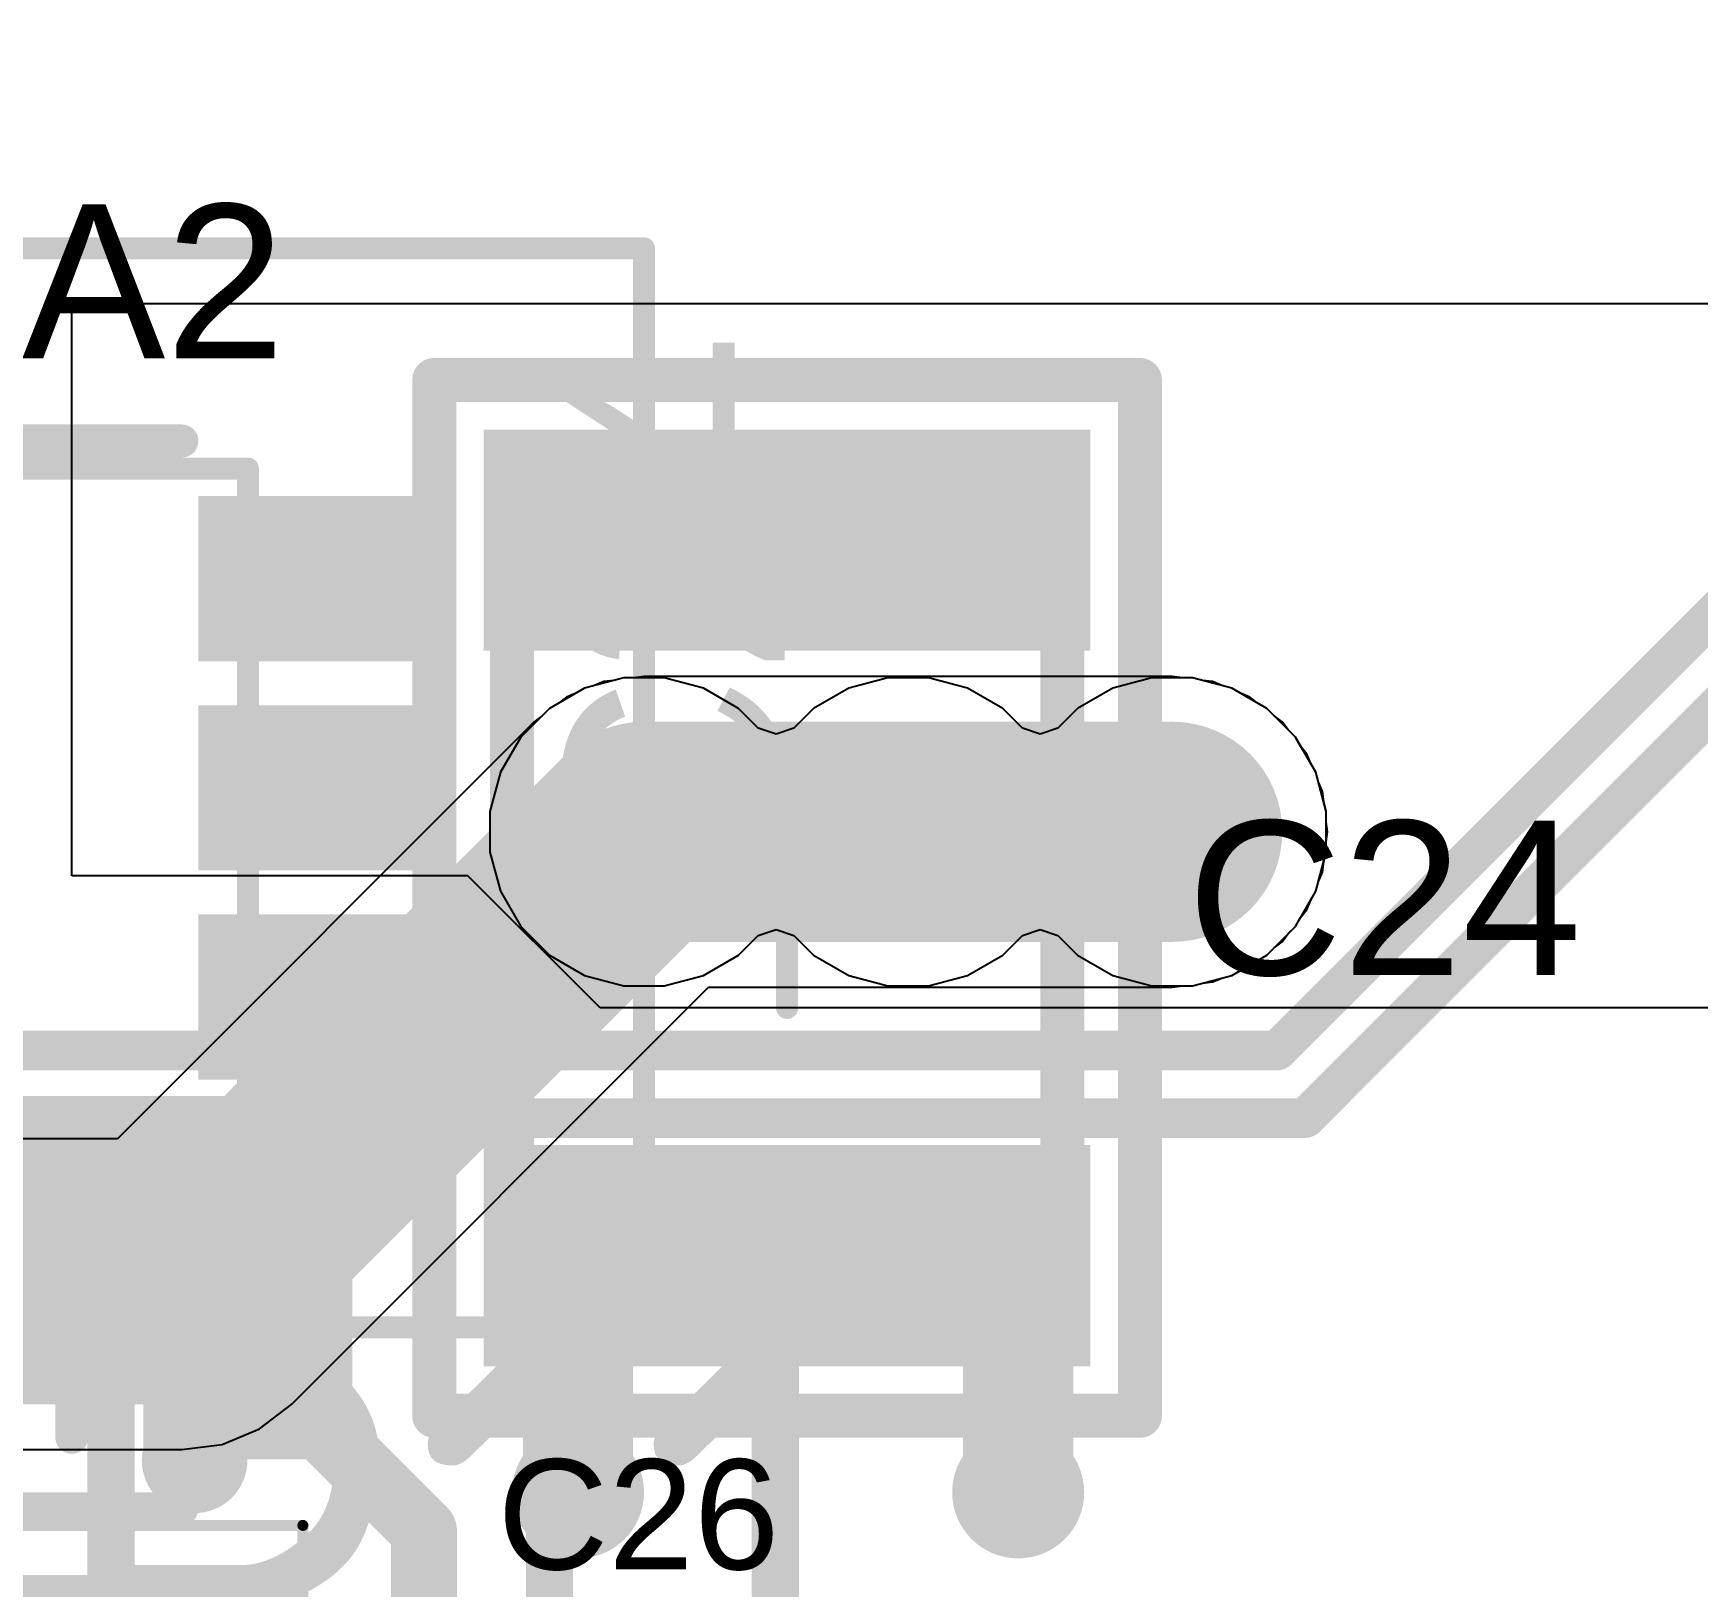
# Model space of a CAD drawing. Header units: inches. Extents: x 0 to 110, y 0 to 95.
# Drawn here: x 80.33 to 87.89, y 5.87 to 12.93 of the extents above; entities that cross this region are included whole.
import ezdxf

# ---------------------------------------------------------------- set-up
doc = ezdxf.new("R2010")
doc.units = ezdxf.units.IN
for name, color, linetype in [('Bottom Courtyard', 56, 'Continuous'), ('Bottom Layer', 5, 'Continuous'), ('Int1', 16, 'Continuous'), ('Int2', 76, 'Continuous'), ('Mechanical 13', 56, 'Continuous'), ('Panelize Outline', 56, 'Continuous'), ('Panelize_Route Cutter Tool Detail', 56, 'Continuous'), ('Top Courtyard', 56, 'Continuous'), ('Top Layer', 1, 'Continuous'), ('Top Overlay', 2, 'Continuous'), ('Top Paste', 8, 'Continuous'), ('Top Solder', 216, 'Continuous'), ('Via Holes', 16, 'Continuous')]:
    doc.layers.add(name, color=color, linetype=linetype)
doc.styles.add('Arial', font='', dxfattribs={"height": 0.2})
doc.styles.add('GOST type B', font='', dxfattribs={"height": 0.2})
doc.styles.get('Arial').set_extended_font_data('Arial')
doc.styles.get('GOST type B').set_extended_font_data('GOST type B')

# ---------------------------------------------------------------- blocks, each defined once
blk = doc.blocks.new('3________1041')
at = {"layer": 'Top Layer'}
for points in [[(-2.39999901, 1.60000061), (-1.19999887, 1.60000061), (-1.19999887, 0.4000004699999999), (-2.39999901, 0.4000004699999999)], [(2.19999941, 0.7999996699999999), (2.19999941, -0.7999996699999999), (0.69999987, -0.7999996699999999), (0.69999987, 0.7999996699999999)], [(-2.39999901, -0.4000004699999999), (-1.19999887, -0.4000004699999999), (-1.19999887, -1.60000061), (-2.39999901, -1.60000061)]]:
    blk.add_hatch(color=1, dxfattribs=at).paths.add_polyline_path(points)
at = {"layer": 'Top Paste'}
for points in [[(-2.39999901, 1.60000061), (-1.19999887, 1.60000061), (-1.19999887, 0.4000004699999999), (-2.39999901, 0.4000004699999999)], [(2.19999941, 0.7999996699999999), (2.19999941, -0.7999996699999999), (0.69999987, -0.7999996699999999), (0.69999987, 0.7999996699999999)], [(-2.39999901, -0.4000004699999999), (-1.19999887, -0.4000004699999999), (-1.19999887, -1.60000061), (-2.39999901, -1.60000061)]]:
    blk.add_hatch(color=8, dxfattribs=at).paths.add_polyline_path(points)
at = {"layer": 'Top Solder'}
for points in [[(-2.42500023, 1.62500183), (-1.17499765, 1.62500183), (-1.17499765, 0.37499925), (-2.42500023, 0.37499925)], [(2.22500063, 0.8250008899999999), (2.22500063, -0.8250008899999999), (0.67499865, -0.8250008899999999), (0.67499865, 0.8250008899999999)], [(-2.42500023, -0.37499925), (-1.17499765, -0.37499925), (-1.17499765, -1.62500183), (-2.42500023, -1.62500183)]]:
    blk.add_hatch(color=216, dxfattribs=at).paths.add_polyline_path(points)
at = {"layer": 'Mechanical 13'}
for points in [[(-2.00000108, -1.79999894, 0.127, 0.127, 0), (-2.00000108, 1.79999894, 0.127, 0.127, 0)], [(1.79999894, 1.79999894, 0.127, 0.127, 0), (-2.00000108, 1.79999894, 0.127, 0.127, 0)], [(1.79999894, -1.79999894, 0.127, 0.127, 0), (1.79999894, 1.79999894, 0.127, 0.127, 0)], [(1.79999894, -1.79999894, 0.127, 0.127, 0), (-2.00000108, -1.79999894, 0.127, 0.127, 0)]]:
    blk.add_lwpolyline(points, format="xyseb", dxfattribs=at)
for points in [[(-2.03175108, 1.79999894, 0.0635, 0.0635, 1), (-1.96825108, 1.79999894, 0.0635, 0.0635, 1)], [(-2.03175108, 1.79999894, 0.0635, 0.0635, 1), (-1.96825108, 1.79999894, 0.0635, 0.0635, 1)], [(1.76824894, 1.79999894, 0.0635, 0.0635, 1), (1.83174894, 1.79999894, 0.0635, 0.0635, 1)], [(1.76824894, 1.79999894, 0.0635, 0.0635, 1), (1.83174894, 1.79999894, 0.0635, 0.0635, 1)], [(-2.82567126, 1.55800044, 0.23999952, 0.23999952, 1), (-3.06567078, 1.55800044, 0.23999952, 0.23999952, 1)], [(-3.12567066, 1.55800044, 0.11999976, 0.11999976, 1), (-3.0056709, 1.55800044, 0.11999976, 0.11999976, 1)], [(-2.88567114, 1.55800044, 0.11999976, 0.11999976, 1), (-2.76567138, 1.55800044, 0.11999976, 0.11999976, 1)], [(-2.03175108, -1.79999894, 0.0635, 0.0635, 1), (-1.96825108, -1.79999894, 0.0635, 0.0635, 1)], [(-2.03175108, -1.79999894, 0.0635, 0.0635, 1), (-1.96825108, -1.79999894, 0.0635, 0.0635, 1)], [(1.76824894, -1.79999894, 0.0635, 0.0635, 1), (1.83174894, -1.79999894, 0.0635, 0.0635, 1)], [(1.76824894, -1.79999894, 0.0635, 0.0635, 1), (1.83174894, -1.79999894, 0.0635, 0.0635, 1)]]:
    blk.add_lwpolyline(points, format="xyseb", close=True, dxfattribs=at)
at = {"layer": 'Top Courtyard'}
for points in [[(2.45000018, 2.05000098, 0.0499999, 0.0499999, 0), (-2.64999978, 2.05000098, 0.0499999, 0.0499999, 0)], [(-2.64999978, -2.05000098, 0.0499999, 0.0499999, 0), (-2.64999978, 2.05000098, 0.0499999, 0.0499999, 0)], [(2.45000018, -2.05000098, 0.0499999, 0.0499999, 0), (2.45000018, 2.05000098, 0.0499999, 0.0499999, 0)], [(2.45000018, -2.05000098, 0.0499999, 0.0499999, 0), (-2.64999978, -2.05000098, 0.0499999, 0.0499999, 0)]]:
    blk.add_lwpolyline(points, format="xyseb", dxfattribs=at)
for points in [[(-2.66249912, 2.05000098, 0.02499868, 0.02499868, 1), (-2.63750044, 2.05000098, 0.02499868, 0.02499868, 1)], [(-2.66249912, 2.05000098, 0.02499868, 0.02499868, 1), (-2.63750044, 2.05000098, 0.02499868, 0.02499868, 1)], [(2.43750084, 2.05000098, 0.02499868, 0.02499868, 1), (2.46249952, 2.05000098, 0.02499868, 0.02499868, 1)], [(2.43750084, 2.05000098, 0.02499868, 0.02499868, 1), (2.46249952, 2.05000098, 0.02499868, 0.02499868, 1)], [(-2.66249912, -2.05000098, 0.02499868, 0.02499868, 1), (-2.63750044, -2.05000098, 0.02499868, 0.02499868, 1)], [(-2.66249912, -2.05000098, 0.02499868, 0.02499868, 1), (-2.63750044, -2.05000098, 0.02499868, 0.02499868, 1)], [(2.43750084, -2.05000098, 0.02499868, 0.02499868, 1), (2.46249952, -2.05000098, 0.02499868, 0.02499868, 1)], [(2.43750084, -2.05000098, 0.02499868, 0.02499868, 1), (2.46249952, -2.05000098, 0.02499868, 0.02499868, 1)]]:
    blk.add_lwpolyline(points, format="xyseb", close=True, dxfattribs=at)
at = {"layer": 'Top Overlay'}
for points in [[(1.79999894, 1.79999894, 0.127, 0.127, 0), (-0.8500008399999999, 1.79999894, 0.127, 0.127, 0)], [(1.79999894, 1.20000014, 0.127, 0.127, 0), (1.79999894, 1.79999894, 0.127, 0.127, 0)], [(1.79999894, -1.79999894, 0.127, 0.127, 0), (1.79999894, -1.20000014, 0.127, 0.127, 0)], [(1.79999894, -1.79999894, 0.127, 0.127, 0), (-0.8500008399999999, -1.79999894, 0.127, 0.127, 0)]]:
    blk.add_lwpolyline(points, format="xyseb", dxfattribs=at)
for points in [[(-0.8817508399999999, 1.79999894, 0.0635, 0.0635, 1), (-0.81825084, 1.79999894, 0.0635, 0.0635, 1)], [(1.76824894, 1.79999894, 0.0635, 0.0635, 1), (1.83174894, 1.79999894, 0.0635, 0.0635, 1)], [(1.76824894, 1.79999894, 0.0635, 0.0635, 1), (1.83174894, 1.79999894, 0.0635, 0.0635, 1)], [(1.76824894, 1.20000014, 0.0635, 0.0635, 1), (1.83174894, 1.20000014, 0.0635, 0.0635, 1)], [(1.76824894, -1.20000014, 0.0635, 0.0635, 1), (1.83174894, -1.20000014, 0.0635, 0.0635, 1)], [(-0.8817508399999999, -1.79999894, 0.0635, 0.0635, 1), (-0.81825084, -1.79999894, 0.0635, 0.0635, 1)], [(1.76824894, -1.79999894, 0.0635, 0.0635, 1), (1.83174894, -1.79999894, 0.0635, 0.0635, 1)], [(1.76824894, -1.79999894, 0.0635, 0.0635, 1), (1.83174894, -1.79999894, 0.0635, 0.0635, 1)]]:
    blk.add_lwpolyline(points, format="xyseb", close=True, dxfattribs=at)
blk = doc.blocks.new('0603R_1043')
at = {"layer": 'Top Layer'}
for points in [[(-1.05000171, -0.47500032), (-1.05000171, 0.47500032), (-0.25000077, 0.47500032), (-0.25000077, -0.47500032)], [(0.24999823, -0.47500032), (0.24999823, 0.47500032), (1.04999917, 0.47500032), (1.04999917, -0.47500032)]]:
    blk.add_hatch(color=1, dxfattribs=at).paths.add_polyline_path(points)
at = {"layer": 'Top Paste'}
for points in [[(-1.05000171, -0.47500032), (-1.05000171, 0.47500032), (-0.25000077, 0.47500032), (-0.25000077, -0.47500032)], [(0.24999823, -0.47500032), (0.24999823, 0.47500032), (1.04999917, 0.47500032), (1.04999917, -0.47500032)]]:
    blk.add_hatch(color=8, dxfattribs=at).paths.add_polyline_path(points)
at = {"layer": 'Top Solder'}
for points in [[(-1.07500293, -0.50000154), (-1.07500293, 0.50000154), (-0.22499955, 0.50000154), (-0.22499955, -0.50000154)], [(0.22499701, -0.50000154), (0.22499701, 0.50000154), (1.07500039, 0.50000154), (1.07500039, -0.50000154)]]:
    blk.add_hatch(color=216, dxfattribs=at).paths.add_polyline_path(points)
at = {"layer": 'Panelize Outline'}
for points in [[(-0.8500008399999999, -0.47500032, 0.2499995, 0.2499995, 0), (-0.8500008399999999, 0.47500032, 0.2499995, 0.2499995, 0)], [(-0.8500008399999999, 0.47500032, 0.2499995, 0.2499995, 0), (0.8499983, 0.47500032, 0.2499995, 0.2499995, 0)], [(0.8499983, -0.47500032, 0.2499995, 0.2499995, 0), (0.8499983, 0.47500032, 0.2499995, 0.2499995, 0)], [(-0.8500008399999999, -0.47500032, 0.2499995, 0.2499995, 0), (0.8499983, -0.47500032, 0.2499995, 0.2499995, 0)]]:
    blk.add_lwpolyline(points, format="xyseb", dxfattribs=at)
for points in [[(-0.9125000799999999, 0.47500032, 0.12499848, 0.12499848, 1), (-0.7875015999999999, 0.47500032, 0.12499848, 0.12499848, 1)], [(-0.9125000799999999, 0.47500032, 0.12499848, 0.12499848, 1), (-0.7875015999999999, 0.47500032, 0.12499848, 0.12499848, 1)], [(0.78749906, 0.47500032, 0.12499848, 0.12499848, 1), (0.9124975399999999, 0.47500032, 0.12499848, 0.12499848, 1)], [(0.78749906, 0.47500032, 0.12499848, 0.12499848, 1), (0.9124975399999999, 0.47500032, 0.12499848, 0.12499848, 1)], [(-0.9125000799999999, -0.47500032, 0.12499848, 0.12499848, 1), (-0.7875015999999999, -0.47500032, 0.12499848, 0.12499848, 1)], [(-0.9125000799999999, -0.47500032, 0.12499848, 0.12499848, 1), (-0.7875015999999999, -0.47500032, 0.12499848, 0.12499848, 1)], [(0.78749906, -0.47500032, 0.12499848, 0.12499848, 1), (0.9124975399999999, -0.47500032, 0.12499848, 0.12499848, 1)], [(0.78749906, -0.47500032, 0.12499848, 0.12499848, 1), (0.9124975399999999, -0.47500032, 0.12499848, 0.12499848, 1)]]:
    blk.add_lwpolyline(points, format="xyseb", close=True, dxfattribs=at)
at = {"layer": 'Top Overlay'}
for points in [[(-0.499999, 0.72499982, 0.1499997, 0.1499997, 0), (0.499999, 0.72499982, 0.1499997, 0.1499997, 0)], [(-0.499999, -0.72499982, 0.1499997, 0.1499997, 0), (0.499999, -0.72499982, 0.1499997, 0.1499997, 0)]]:
    blk.add_lwpolyline(points, format="xyseb", dxfattribs=at)
for points in [[(-0.53749956, 0.72499982, 0.07499858, 0.07499858, 1), (-0.46249844, 0.72499982, 0.07499858, 0.07499858, 1)], [(0.46249844, 0.72499982, 0.07499858, 0.07499858, 1), (0.53749956, 0.72499982, 0.07499858, 0.07499858, 1)], [(-0.53749956, -0.72499982, 0.07499858, 0.07499858, 1), (-0.46249844, -0.72499982, 0.07499858, 0.07499858, 1)], [(0.46249844, -0.72499982, 0.07499858, 0.07499858, 1), (0.53749956, -0.72499982, 0.07499858, 0.07499858, 1)]]:
    blk.add_lwpolyline(points, format="xyseb", close=True, dxfattribs=at)
at = {"layer": 'Panelize Outline', "style": 'GOST type B'}
blk.add_text('R11', height=2.15000078, rotation=360, dxfattribs=at).set_placement((-2.40000028, 1.39999974))
blk = doc.blocks.new('TSOT26_1044')
at = {"layer": 'Top Layer'}
for points in [[(-1.30000121, 0.6000000699999999), (-1.30000121, 1.60000061), (-0.6000000699999999, 1.60000061), (-0.6000000699999999, 0.6000000699999999)], [(-0.35000057, 0.6000000699999999), (-0.35000057, 1.60000061), (0.35000057, 1.60000061), (0.35000057, 0.6000000699999999)], [(0.6000000699999999, 0.6000000699999999), (0.6000000699999999, 1.60000061), (1.30000121, 1.60000061), (1.30000121, 0.6000000699999999)], [(-1.30000121, -1.60000061), (-1.30000121, -0.6000000699999999), (-0.6000000699999999, -0.6000000699999999), (-0.6000000699999999, -1.60000061)], [(-0.35000057, -1.60000061), (-0.35000057, -0.6000000699999999), (0.35000057, -0.6000000699999999), (0.35000057, -1.60000061)], [(0.6000000699999999, -1.60000061), (0.6000000699999999, -0.6000000699999999), (1.30000121, -0.6000000699999999), (1.30000121, -1.60000061)]]:
    blk.add_hatch(color=1, dxfattribs=at).paths.add_polyline_path(points)
at = {"layer": 'Top Paste'}
for points in [[(-1.30000121, 0.6000000699999999), (-1.30000121, 1.60000061), (-0.6000000699999999, 1.60000061), (-0.6000000699999999, 0.6000000699999999)], [(-0.35000057, 0.6000000699999999), (-0.35000057, 1.60000061), (0.35000057, 1.60000061), (0.35000057, 0.6000000699999999)], [(0.6000000699999999, 0.6000000699999999), (0.6000000699999999, 1.60000061), (1.30000121, 1.60000061), (1.30000121, 0.6000000699999999)], [(-1.30000121, -1.60000061), (-1.30000121, -0.6000000699999999), (-0.6000000699999999, -0.6000000699999999), (-0.6000000699999999, -1.60000061)], [(-0.35000057, -1.60000061), (-0.35000057, -0.6000000699999999), (0.35000057, -0.6000000699999999), (0.35000057, -1.60000061)], [(0.6000000699999999, -1.60000061), (0.6000000699999999, -0.6000000699999999), (1.30000121, -0.6000000699999999), (1.30000121, -1.60000061)]]:
    blk.add_hatch(color=8, dxfattribs=at).paths.add_polyline_path(points)
at = {"layer": 'Top Solder'}
for points in [[(-1.32500243, 0.5749988500000001), (-1.32500243, 1.62500183), (-0.5749988500000001, 1.62500183), (-0.5749988500000001, 0.5749988500000001)], [(-0.37500179, 0.5749988500000001), (-0.37500179, 1.62500183), (0.37500179, 1.62500183), (0.37500179, 0.5749988500000001)], [(0.5749988500000001, 0.5749988500000001), (0.5749988500000001, 1.62500183), (1.32500243, 1.62500183), (1.32500243, 0.5749988500000001)], [(-1.32500243, -1.62500183), (-1.32500243, -0.5749988500000001), (-0.5749988500000001, -0.5749988500000001), (-0.5749988500000001, -1.62500183)], [(-0.37500179, -1.62500183), (-0.37500179, -0.5749988500000001), (0.37500179, -0.5749988500000001), (0.37500179, -1.62500183)], [(0.5749988500000001, -1.62500183), (0.5749988500000001, -0.5749988500000001), (1.32500243, -0.5749988500000001), (1.32500243, -1.62500183)]]:
    blk.add_hatch(color=216, dxfattribs=at).paths.add_polyline_path(points)
at = {"layer": 'Mechanical 13'}
for points in [[(-1.44999964, 0.8000009399999999, 0.0999998, 0.0999998, 0), (-1.44999964, -0.8000009399999999, 0.0999998, 0.0999998, 0)], [(-1.44999964, 0.8000009399999999, 0.0999998, 0.0999998, 0), (1.44999964, 0.8000009399999999, 0.0999998, 0.0999998, 0)], [(1.44999964, 0.8000009399999999, 0.0999998, 0.0999998, 0), (1.44999964, -0.8000009399999999, 0.0999998, 0.0999998, 0)], [(-1.44999964, -0.8000009399999999, 0.0999998, 0.0999998, 0), (1.44999964, -0.8000009399999999, 0.0999998, 0.0999998, 0)]]:
    blk.add_lwpolyline(points, format="xyseb", dxfattribs=at)
for points in [[(-1.47499832, 0.8000009399999999, 0.0499999, 0.0499999, 1), (-1.42500096, 0.8000009399999999, 0.0499999, 0.0499999, 1)], [(-1.47499832, 0.8000009399999999, 0.0499999, 0.0499999, 1), (-1.42500096, 0.8000009399999999, 0.0499999, 0.0499999, 1)], [(1.42500096, 0.8000009399999999, 0.0499999, 0.0499999, 1), (1.47499832, 0.8000009399999999, 0.0499999, 0.0499999, 1)], [(1.42500096, 0.8000009399999999, 0.0499999, 0.0499999, 1), (1.47499832, 0.8000009399999999, 0.0499999, 0.0499999, 1)], [(-1.47499832, -0.8000009399999999, 0.0499999, 0.0499999, 1), (-1.42500096, -0.8000009399999999, 0.0499999, 0.0499999, 1)], [(-1.47499832, -0.8000009399999999, 0.0499999, 0.0499999, 1), (-1.42500096, -0.8000009399999999, 0.0499999, 0.0499999, 1)], [(1.42500096, -0.8000009399999999, 0.0499999, 0.0499999, 1), (1.47499832, -0.8000009399999999, 0.0499999, 0.0499999, 1)], [(1.42500096, -0.8000009399999999, 0.0499999, 0.0499999, 1), (1.47499832, -0.8000009399999999, 0.0499999, 0.0499999, 1)]]:
    blk.add_lwpolyline(points, format="xyseb", close=True, dxfattribs=at)
at = {"layer": 'Top Courtyard'}
for points in [[(-2.45000018, 2.59999988, 0.0999998, 0.0999998, 0), (-2.45000018, -2.59999988, 0.0999998, 0.0999998, 0)], [(-2.45000018, 2.59999988, 0.0999998, 0.0999998, 0), (2.45000018, 2.59999988, 0.0999998, 0.0999998, 0)], [(2.45000018, 2.59999988, 0.0999998, 0.0999998, 0), (2.45000018, -2.59999988, 0.0999998, 0.0999998, 0)], [(-2.45000018, -2.59999988, 0.0999998, 0.0999998, 0), (2.45000018, -2.59999988, 0.0999998, 0.0999998, 0)]]:
    blk.add_lwpolyline(points, format="xyseb", dxfattribs=at)
for points in [[(-2.47499886, 2.59999988, 0.0499999, 0.0499999, 1), (-2.4250015, 2.59999988, 0.0499999, 0.0499999, 1)], [(-2.47499886, 2.59999988, 0.0499999, 0.0499999, 1), (-2.4250015, 2.59999988, 0.0499999, 0.0499999, 1)], [(2.4250015, 2.59999988, 0.0499999, 0.0499999, 1), (2.47499886, 2.59999988, 0.0499999, 0.0499999, 1)], [(2.4250015, 2.59999988, 0.0499999, 0.0499999, 1), (2.47499886, 2.59999988, 0.0499999, 0.0499999, 1)], [(-2.47499886, -2.59999988, 0.0499999, 0.0499999, 1), (-2.4250015, -2.59999988, 0.0499999, 0.0499999, 1)], [(-2.47499886, -2.59999988, 0.0499999, 0.0499999, 1), (-2.4250015, -2.59999988, 0.0499999, 0.0499999, 1)], [(2.4250015, -2.59999988, 0.0499999, 0.0499999, 1), (2.47499886, -2.59999988, 0.0499999, 0.0499999, 1)], [(2.4250015, -2.59999988, 0.0499999, 0.0499999, 1), (2.47499886, -2.59999988, 0.0499999, 0.0499999, 1)]]:
    blk.add_lwpolyline(points, format="xyseb", close=True, dxfattribs=at)
at = {"layer": 'Top Overlay'}
for points in [[(-1.57500066, 0.499999, 0.1499997, 0.1499997, 0), (-1.57500066, -0.499999, 0.1499997, 0.1499997, 0)], [(1.57499812, 0.499999, 0.1499997, 0.1499997, 0), (1.57499812, -0.499999, 0.1499997, 0.1499997, 0)], [(-1.5479268, -1.88575188, 0.1499997, 0.1499997, -1.993587067543661), (-1.49999954, -1.94999864, 0.1499997, 0.1499997, 0)]]:
    blk.add_lwpolyline(points, format="xyseb", dxfattribs=at)
for points in [[(-1.61250122, 0.499999, 0.07499858, 0.07499858, 1), (-1.5375001, 0.499999, 0.07499858, 0.07499858, 1)], [(1.53749756, 0.499999, 0.07499858, 0.07499858, 1), (1.61249868, 0.499999, 0.07499858, 0.07499858, 1)], [(-1.61250122, -0.499999, 0.07499858, 0.07499858, 1), (-1.5375001, -0.499999, 0.07499858, 0.07499858, 1)], [(1.53749756, -0.499999, 0.07499858, 0.07499858, 1), (1.61249868, -0.499999, 0.07499858, 0.07499858, 1)], [(-1.58542736, -1.88575188, 0.07499858, 0.07499858, 1), (-1.51042624, -1.88575188, 0.07499858, 0.07499858, 1)], [(-1.5375001, -1.94999864, 0.07499858, 0.07499858, 1), (-1.46249898, -1.94999864, 0.07499858, 0.07499858, 1)]]:
    blk.add_lwpolyline(points, format="xyseb", close=True, dxfattribs=at)
blk = doc.blocks.new('0603C_1047')
at = {"layer": 'Top Layer'}
for points in [[(-1.25000131, -0.52500022), (-1.25000131, 0.52500022), (-0.35000057, 0.52500022), (-0.35000057, -0.52500022)], [(0.34999803, -0.52500022), (0.34999803, 0.52500022), (1.24999877, 0.52500022), (1.24999877, -0.52500022)]]:
    blk.add_hatch(color=1, dxfattribs=at).paths.add_polyline_path(points)
at = {"layer": 'Top Paste'}
for points in [[(-1.25000131, -0.52500022), (-1.25000131, 0.52500022), (-0.35000057, 0.52500022), (-0.35000057, -0.52500022)], [(0.34999803, -0.52500022), (0.34999803, 0.52500022), (1.24999877, 0.52500022), (1.24999877, -0.52500022)]]:
    blk.add_hatch(color=8, dxfattribs=at).paths.add_polyline_path(points)
at = {"layer": 'Top Solder'}
for points in [[(-1.27500253, -0.55000144), (-1.27500253, 0.55000144), (-0.32499935, 0.55000144), (-0.32499935, -0.55000144)], [(0.32499681, -0.55000144), (0.32499681, 0.55000144), (1.27499999, 0.55000144), (1.27499999, -0.55000144)]]:
    blk.add_hatch(color=216, dxfattribs=at).paths.add_polyline_path(points)
at = {"layer": 'Top Overlay'}
for points in [[(0.499999, 0.77499972, 0.1499997, 0.1499997, 0), (-0.499999, 0.77499972, 0.1499997, 0.1499997, 0)], [(0, 0.4499991, 0.1499997, 0.1499997, 0), (0, -0.4499991, 0.1499997, 0.1499997, 0)], [(0.499999, -0.77499972, 0.1499997, 0.1499997, 0), (-0.499999, -0.77499972, 0.1499997, 0.1499997, 0)]]:
    blk.add_lwpolyline(points, format="xyseb", dxfattribs=at)
for points in [[(-0.53749956, 0.77499972, 0.07499858, 0.07499858, 1), (-0.46249844, 0.77499972, 0.07499858, 0.07499858, 1)], [(0.46249844, 0.77499972, 0.07499858, 0.07499858, 1), (0.53749956, 0.77499972, 0.07499858, 0.07499858, 1)], [(-0.03750056, 0.4499991, 0.07499858, 0.07499858, 1), (0.03750056, 0.4499991, 0.07499858, 0.07499858, 1)], [(-0.03750056, -0.4499991, 0.07499858, 0.07499858, 1), (0.03750056, -0.4499991, 0.07499858, 0.07499858, 1)], [(-0.53749956, -0.77499972, 0.07499858, 0.07499858, 1), (-0.46249844, -0.77499972, 0.07499858, 0.07499858, 1)], [(0.46249844, -0.77499972, 0.07499858, 0.07499858, 1), (0.53749956, -0.77499972, 0.07499858, 0.07499858, 1)]]:
    blk.add_lwpolyline(points, format="xyseb", close=True, dxfattribs=at)
blk = doc.blocks.new('1210C_1049')
at = {"layer": 'Top Layer'}
for points in [[(-2.10207606, 1.35309991), (-1.14792506, 1.35309991), (-1.14792506, -1.35309991), (-2.10207606, -1.35309991)], [(1.14792506, 1.35309991), (2.10207606, 1.35309991), (2.10207606, -1.35309991), (1.14792506, -1.35309991)]]:
    blk.add_hatch(color=1, dxfattribs=at).paths.add_polyline_path(points)
at = {"layer": 'Top Paste'}
for points in [[(-2.10207606, 1.35309991), (-1.14792506, 1.35309991), (-1.14792506, -1.35309991), (-2.10207606, -1.35309991)], [(1.14792506, 1.35309991), (2.10207606, 1.35309991), (2.10207606, -1.35309991), (1.14792506, -1.35309991)]]:
    blk.add_hatch(color=8, dxfattribs=at).paths.add_polyline_path(points)
at = {"layer": 'Top Solder'}
for points in [[(-2.12707728, 1.37810113), (-1.12292384, 1.37810113), (-1.12292384, -1.37810113), (-2.12707728, -1.37810113)], [(1.12292384, 1.37810113), (2.12707728, 1.37810113), (2.12707728, -1.37810113), (1.12292384, -1.37810113)]]:
    blk.add_hatch(color=216, dxfattribs=at).paths.add_polyline_path(points)
at = {"layer": 'Bottom Courtyard'}
for points in [[(0, 0.499999, 0.0999998, 0.0999998, 0), (0, -0.499999, 0.0999998, 0.0999998, 0)], [(-0.499999, 0, 0.0999998, 0.0999998, 0), (0.499999, 0, 0.0999998, 0.0999998, 0)]]:
    blk.add_lwpolyline(points, format="xyseb", dxfattribs=at)
for points in [[(-0.02499868, 0.499999, 0.0499999, 0.0499999, 1), (0.02499868, 0.499999, 0.0499999, 0.0499999, 1)], [(-0.5249976799999999, 0, 0.0499999, 0.0499999, 1), (-0.47500032, 0, 0.0499999, 0.0499999, 1)], [(0.47500032, 0, 0.0499999, 0.0499999, 1), (0.5249976799999999, 0, 0.0499999, 0.0499999, 1)], [(-0.02499868, -0.499999, 0.0499999, 0.0499999, 1), (0.02499868, -0.499999, 0.0499999, 0.0499999, 1)]]:
    blk.add_lwpolyline(points, format="xyseb", close=True, dxfattribs=at)
at = {"layer": 'Mechanical 13'}
for points in [[(-1.59999934, 1.25000004, 0.1999996, 0.1999996, 0), (1.59999934, 1.25000004, 0.1999996, 0.1999996, 0)], [(-1.59999934, 1.25000004, 0.1999996, 0.1999996, 0), (-1.59999934, -1.25000004, 0.1999996, 0.1999996, 0)], [(1.59999934, 1.25000004, 0.1999996, 0.1999996, 0), (1.59999934, -1.25000004, 0.1999996, 0.1999996, 0)], [(-1.59999934, -1.25000004, 0.1999996, 0.1999996, 0), (1.59999934, -1.25000004, 0.1999996, 0.1999996, 0)]]:
    blk.add_lwpolyline(points, format="xyseb", dxfattribs=at)
for points in [[(-1.64999924, 1.25000004, 0.0999998, 0.0999998, 1), (-1.54999944, 1.25000004, 0.0999998, 0.0999998, 1)], [(-1.64999924, 1.25000004, 0.0999998, 0.0999998, 1), (-1.54999944, 1.25000004, 0.0999998, 0.0999998, 1)], [(1.54999944, 1.25000004, 0.0999998, 0.0999998, 1), (1.64999924, 1.25000004, 0.0999998, 0.0999998, 1)], [(1.54999944, 1.25000004, 0.0999998, 0.0999998, 1), (1.64999924, 1.25000004, 0.0999998, 0.0999998, 1)], [(-1.64999924, -1.25000004, 0.0999998, 0.0999998, 1), (-1.54999944, -1.25000004, 0.0999998, 0.0999998, 1)], [(-1.64999924, -1.25000004, 0.0999998, 0.0999998, 1), (-1.54999944, -1.25000004, 0.0999998, 0.0999998, 1)], [(1.54999944, -1.25000004, 0.0999998, 0.0999998, 1), (1.64999924, -1.25000004, 0.0999998, 0.0999998, 1)], [(1.54999944, -1.25000004, 0.0999998, 0.0999998, 1), (1.64999924, -1.25000004, 0.0999998, 0.0999998, 1)]]:
    blk.add_lwpolyline(points, format="xyseb", close=True, dxfattribs=at)
at = {"layer": 'Panelize_Route Cutter Tool Detail'}
for points in [[(-2.35207556, 1.60309814, 0.1999996, 0.1999996, 0), (2.35207556, 1.60309814, 0.1999996, 0.1999996, 0)], [(-2.35207556, 1.60309814, 0.1999996, 0.1999996, 0), (-2.35207556, -1.60310322, 0.1999996, 0.1999996, 0)], [(2.35207556, 1.60309814, 0.1999996, 0.1999996, 0), (2.35207556, -1.60310322, 0.1999996, 0.1999996, 0)], [(-2.35207556, -1.60310322, 0.1999996, 0.1999996, 0), (2.35207556, -1.60310322, 0.1999996, 0.1999996, 0)]]:
    blk.add_lwpolyline(points, format="xyseb", dxfattribs=at)
for points in [[(-2.40207546, 1.60309814, 0.0999998, 0.0999998, 1), (-2.30207566, 1.60309814, 0.0999998, 0.0999998, 1)], [(-2.40207546, 1.60309814, 0.0999998, 0.0999998, 1), (-2.30207566, 1.60309814, 0.0999998, 0.0999998, 1)], [(2.30207566, 1.60309814, 0.0999998, 0.0999998, 1), (2.40207546, 1.60309814, 0.0999998, 0.0999998, 1)], [(2.30207566, 1.60309814, 0.0999998, 0.0999998, 1), (2.40207546, 1.60309814, 0.0999998, 0.0999998, 1)], [(-2.40207546, -1.60310322, 0.0999998, 0.0999998, 1), (-2.30207566, -1.60310322, 0.0999998, 0.0999998, 1)], [(-2.40207546, -1.60310322, 0.0999998, 0.0999998, 1), (-2.30207566, -1.60310322, 0.0999998, 0.0999998, 1)], [(2.30207566, -1.60310322, 0.0999998, 0.0999998, 1), (2.40207546, -1.60310322, 0.0999998, 0.0999998, 1)], [(2.30207566, -1.60310322, 0.0999998, 0.0999998, 1), (2.40207546, -1.60310322, 0.0999998, 0.0999998, 1)]]:
    blk.add_lwpolyline(points, format="xyseb", close=True, dxfattribs=at)
at = {"layer": 'Top Courtyard'}
for points in [[(-2.35207556, 1.60309814, 0.1999996, 0.1999996, 0), (2.35207556, 1.60309814, 0.1999996, 0.1999996, 0)], [(-2.35207556, 1.60309814, 0.1999996, 0.1999996, 0), (-2.35207556, -1.60310068, 0.1999996, 0.1999996, 0)], [(2.35207556, 1.60309814, 0.1999996, 0.1999996, 0), (2.35207556, -1.60310068, 0.1999996, 0.1999996, 0)], [(-2.35207556, -1.60310068, 0.1999996, 0.1999996, 0), (2.35207556, -1.60310068, 0.1999996, 0.1999996, 0)]]:
    blk.add_lwpolyline(points, format="xyseb", dxfattribs=at)
for points in [[(-2.40207546, 1.60309814, 0.0999998, 0.0999998, 1), (-2.30207566, 1.60309814, 0.0999998, 0.0999998, 1)], [(-2.40207546, 1.60309814, 0.0999998, 0.0999998, 1), (-2.30207566, 1.60309814, 0.0999998, 0.0999998, 1)], [(2.30207566, 1.60309814, 0.0999998, 0.0999998, 1), (2.40207546, 1.60309814, 0.0999998, 0.0999998, 1)], [(2.30207566, 1.60309814, 0.0999998, 0.0999998, 1), (2.40207546, 1.60309814, 0.0999998, 0.0999998, 1)], [(-2.40207546, -1.60310068, 0.0999998, 0.0999998, 1), (-2.30207566, -1.60310068, 0.0999998, 0.0999998, 1)], [(-2.40207546, -1.60310068, 0.0999998, 0.0999998, 1), (-2.30207566, -1.60310068, 0.0999998, 0.0999998, 1)], [(2.30207566, -1.60310068, 0.0999998, 0.0999998, 1), (2.40207546, -1.60310068, 0.0999998, 0.0999998, 1)], [(2.30207566, -1.60310068, 0.0999998, 0.0999998, 1), (2.40207546, -1.60310068, 0.0999998, 0.0999998, 1)]]:
    blk.add_lwpolyline(points, format="xyseb", close=True, dxfattribs=at)
at = {"layer": 'Top Overlay'}
for points in [[(-0.75000104, 1.27500126, 0.1499997, 0.1499997, 0), (0.75000104, 1.27500126, 0.1499997, 0.1499997, 0)], [(0, 0.9249994199999999, 0.1499997, 0.1499997, 0), (0, 0, 0.1499997, 0.1499997, 0)], [(0, 0, 0.1499997, 0.1499997, 0), (0, -0.9249994199999999, 0.1499997, 0.1499997, 0)], [(-0.75000104, -1.27500126, 0.1499997, 0.1499997, 0), (0.75000104, -1.27500126, 0.1499997, 0.1499997, 0)]]:
    blk.add_lwpolyline(points, format="xyseb", dxfattribs=at)
for points in [[(-0.7875015999999999, 1.27500126, 0.07499858, 0.07499858, 1), (-0.7125004799999999, 1.27500126, 0.07499858, 0.07499858, 1)], [(0.7125004799999999, 1.27500126, 0.07499858, 0.07499858, 1), (0.7875015999999999, 1.27500126, 0.07499858, 0.07499858, 1)], [(-0.03750056, 0.9249994199999999, 0.07499858, 0.07499858, 1), (0.03750056, 0.9249994199999999, 0.07499858, 0.07499858, 1)], [(-0.03750056, 0, 0.07499858, 0.07499858, 1), (0.03750056, 0, 0.07499858, 0.07499858, 1)], [(-0.03750056, 0, 0.07499858, 0.07499858, 1), (0.03750056, 0, 0.07499858, 0.07499858, 1)], [(-0.03750056, -0.9249994199999999, 0.07499858, 0.07499858, 1), (0.03750056, -0.9249994199999999, 0.07499858, 0.07499858, 1)], [(-0.7875015999999999, -1.27500126, 0.07499858, 0.07499858, 1), (-0.7125004799999999, -1.27500126, 0.07499858, 0.07499858, 1)], [(0.7125004799999999, -1.27500126, 0.07499858, 0.07499858, 1), (0.7875015999999999, -1.27500126, 0.07499858, 0.07499858, 1)]]:
    blk.add_lwpolyline(points, format="xyseb", close=True, dxfattribs=at)
at = {"layer": 'Panelize_Route Cutter Tool Detail', "style": 'Arial'}
blk.add_text('C24', height=1.00000054, dxfattribs=at).set_placement((-1.27e-05, 0.0110871))

msp = doc.modelspace()

# ---------------------------------------------------------------- hatches: boundary and pattern name
at = {"layer": 'Bottom Layer'}
h = msp.add_hatch(color=5, dxfattribs=at)
edge = h.paths.add_edge_path()
edge.add_arc((83.0999989, 9.29999918), 0.499999, 0, 360)
h = msp.add_hatch(color=5, dxfattribs=at)
edge = h.paths.add_edge_path()
edge.add_arc((84.29999904, 9.29999918), 0.499999, 0, 360)
h = msp.add_hatch(color=5, dxfattribs=at)
edge = h.paths.add_edge_path()
edge.add_arc((85.49999917999999, 9.29999918), 0.499999, 0, 360)
h = msp.add_hatch(color=5, dxfattribs=at)
edge = h.paths.add_edge_path()
edge.add_arc((82.7999995, 6.300000099999999), 0.2999994, 0, 360)
h = msp.add_hatch(color=5, dxfattribs=at)
edge = h.paths.add_edge_path()
edge.add_arc((84.80000057999999, 6.300000099999999), 0.2999994, 0, 360)
at = {"layer": 'Int1'}
h = msp.add_hatch(color=16, dxfattribs=at)
edge = h.paths.add_edge_path()
edge.add_arc((83.0999989, 9.29999918), 0.499999, 0, 360)
h = msp.add_hatch(color=16, dxfattribs=at)
edge = h.paths.add_edge_path()
edge.add_arc((84.29999904, 9.29999918), 0.499999, 0, 360)
h = msp.add_hatch(color=16, dxfattribs=at)
edge = h.paths.add_edge_path()
edge.add_arc((85.49999917999999, 9.29999918), 0.499999, 0, 360)
h = msp.add_hatch(color=16, dxfattribs=at)
edge = h.paths.add_edge_path()
edge.add_arc((82.7999995, 6.300000099999999), 0.2999994, 0, 360)
h = msp.add_hatch(color=16, dxfattribs=at)
edge = h.paths.add_edge_path()
edge.add_arc((84.80000057999999, 6.300000099999999), 0.2999994, 0, 360)
at = {"layer": 'Int2'}
h = msp.add_hatch(color=76, dxfattribs=at)
edge = h.paths.add_edge_path()
edge.add_arc((83.0999989, 9.29999918), 0.499999, 0, 360)
h = msp.add_hatch(color=76, dxfattribs=at)
edge = h.paths.add_edge_path()
edge.add_arc((84.29999904, 9.29999918), 0.499999, 0, 360)
h = msp.add_hatch(color=76, dxfattribs=at)
edge = h.paths.add_edge_path()
edge.add_arc((85.49999917999999, 9.29999918), 0.499999, 0, 360)
h = msp.add_hatch(color=76, dxfattribs=at)
edge = h.paths.add_edge_path()
edge.add_arc((82.7999995, 6.300000099999999), 0.2999994, 0, 360)
h = msp.add_hatch(color=76, dxfattribs=at)
edge = h.paths.add_edge_path()
edge.add_arc((84.80000057999999, 6.300000099999999), 0.2999994, 0, 360)
at = {"layer": 'Top Layer'}
h = msp.add_hatch(color=1, dxfattribs=at)
edge = h.paths.add_edge_path()
edge.add_arc((83.0999989, 9.29999918), 0.499999, 0, 360)
h = msp.add_hatch(color=1, dxfattribs=at)
edge = h.paths.add_edge_path()
edge.add_arc((84.29999904, 9.29999918), 0.499999, 0, 360)
h = msp.add_hatch(color=1, dxfattribs=at)
edge = h.paths.add_edge_path()
edge.add_arc((85.49999917999999, 9.29999918), 0.499999, 0, 360)
h = msp.add_hatch(color=1, dxfattribs=at)
edge = h.paths.add_edge_path()
edge.add_arc((82.7999995, 6.300000099999999), 0.2999994, 0, 360)
h = msp.add_hatch(color=1, dxfattribs=at)
edge = h.paths.add_edge_path()
edge.add_arc((84.80000057999999, 6.300000099999999), 0.2999994, 0, 360)
at = {"layer": 'Via Holes'}
h = msp.add_hatch(color=7, dxfattribs=at)
edge = h.paths.add_edge_path()
edge.add_arc((83.0999989, 9.29999918), 0.2499995, 0, 360)
h = msp.add_hatch(color=7, dxfattribs=at)
edge = h.paths.add_edge_path()
edge.add_arc((84.29999904, 9.29999918), 0.2499995, 0, 360)
h = msp.add_hatch(color=7, dxfattribs=at)
edge = h.paths.add_edge_path()
edge.add_arc((85.49999917999999, 9.29999918), 0.2499995, 0, 360)
h = msp.add_hatch(color=7, dxfattribs=at)
edge = h.paths.add_edge_path()
edge.add_arc((82.7999995, 6.300000099999999), 0.1499997, 0, 360)
h = msp.add_hatch(color=7, dxfattribs=at)
edge = h.paths.add_edge_path()
edge.add_arc((84.80000057999999, 6.300000099999999), 0.1499997, 0, 360)

# ---------------------------------------------------------------- linework, layer by layer
at = {"layer": 'Bottom Layer'}
for points in [[(85.97726518, 8.306998879999998, 0.17999964, 0.17999964, 0), (90.50698687999999, 12.83672058, 0.17999964, 0.17999964, 0)], [(86.10442774, 7.999999239999999, 0.17999964, 0.17999964, 0), (90.72406797999999, 12.61963948, 0.17999964, 0.17999964, 0)], [(18.10257238, 8.306998879999998, 0.17999964, 0.17999964, 0), (85.97726518, 8.306998879999998, 0.17999964, 0.17999964, 0)], [(18.22973494, 7.999999239999999, 0.17999964, 0.17999964, 0), (86.10442774, 7.999999239999999, 0.17999964, 0.17999964, 0)]]:
    msp.add_lwpolyline(points, format="xyseb", dxfattribs=at)
for points in [[(85.93226654, 8.306998879999998, 0.08999982, 0.08999982, 1), (86.02226382, 8.306998879999998, 0.08999982, 0.08999982, 1)], [(85.93226654, 8.306998879999998, 0.08999982, 0.08999982, 1), (86.02226382, 8.306998879999998, 0.08999982, 0.08999982, 1)], [(86.0594291, 7.999999239999999, 0.08999982, 0.08999982, 1), (86.14942638, 7.999999239999999, 0.08999982, 0.08999982, 1)], [(86.0594291, 7.999999239999999, 0.08999982, 0.08999982, 1), (86.14942638, 7.999999239999999, 0.08999982, 0.08999982, 1)]]:
    msp.add_lwpolyline(points, format="xyseb", close=True, dxfattribs=at)
at = {"layer": 'Int1'}
for p, q in [((82.96313354, 9.988019139999999), (82.91726368, 9.981979019999999)), ((83.00784262, 9.99999778), (82.96313354, 9.988019139999999)), ((83.05412141999999, 9.99999778), (83.00784262, 9.99999778)), ((83.0999989, 10.0060379), (83.05412141999999, 9.99999778)), ((85.49999917999999, 10.0060379), (83.0999989, 10.0060379)), ((85.54587665999999, 9.99999778), (85.49999917999999, 10.0060379)), ((85.59215546, 9.99999778), (85.54587665999999, 9.99999778)), ((85.63686454, 9.988019139999999), (85.59215546, 9.99999778)), ((85.6827344, 9.981979019999999), (85.63686454, 9.988019139999999)), ((82.74697953999998, 9.91144576), (82.71027146, 9.8832797)), ((82.78972519999999, 9.9291521), (82.74697953999998, 9.91144576)), ((82.82980893999999, 9.95229404), (82.78972519999999, 9.9291521)), ((82.87452056, 9.96427522), (82.82980893999999, 9.95229404)), ((82.91726368, 9.981979019999999), (82.87452056, 9.96427522)), ((85.72547752, 9.96427522), (85.6827344, 9.981979019999999)), ((85.77018913999999, 9.95229404), (85.72547752, 9.96427522)), ((85.81027288, 9.9291521), (85.77018913999999, 9.95229404)), ((85.85301854, 9.91144576), (85.81027288, 9.9291521)), ((85.88972661999999, 9.8832797), (85.85301854, 9.91144576)), ((82.67019026, 9.860137759999999), (82.6374649, 9.8274124)), ((82.71027146, 9.8832797), (82.67019026, 9.860137759999999)), ((85.92980782, 9.860137759999999), (85.88972661999999, 9.8832797)), ((85.96253318, 9.8274124), (85.92980782, 9.860137759999999)), ((82.60075428, 9.7992438), (80.70755004, 7.90603956)), ((82.6374649, 9.8274124), (82.60075428, 9.7992438)), ((85.9992438, 9.7992438), (85.96253318, 9.8274124)), ((86.0274124, 9.76253318), (85.9992438, 9.7992438)), ((86.06013776, 9.72980782), (86.0274124, 9.76253318)), ((86.08327969999999, 9.68972662), (86.06013776, 9.72980782)), ((86.11144576, 9.65301854), (86.08327969999999, 9.68972662)), ((86.1291521, 9.61027288), (86.11144576, 9.65301854)), ((86.15229403999999, 9.570189139999998), (86.1291521, 9.61027288)), ((86.16427522, 9.525477519999999), (86.15229403999999, 9.570189139999998)), ((86.18197901999999, 9.4827344), (86.16427522, 9.525477519999999)), ((86.18801914, 9.436864539999998), (86.18197901999999, 9.4827344)), ((86.19999778, 9.39215546), (86.18801914, 9.436864539999998)), ((86.19999778, 9.34587666), (86.19999778, 9.39215546)), ((86.2060379, 9.29999918), (86.19999778, 9.34587666)), ((86.19999778, 9.254121699999999), (86.2060379, 9.29999918)), ((86.19999778, 9.2078429), (86.19999778, 9.254121699999999)), ((86.18197901999999, 9.11726396), (86.18801914, 9.163133819999999)), ((86.18801914, 9.163133819999999), (86.19999778, 9.2078429)), ((86.16427522, 9.07452084), (86.18197901999999, 9.11726396)), ((86.1291521, 8.98972548), (86.15229403999999, 9.029809219999999)), ((86.15229403999999, 9.029809219999999), (86.16427522, 9.07452084)), ((86.08327969999999, 8.910271739999999), (86.11144576, 8.94697982)), ((86.11144576, 8.94697982), (86.1291521, 8.98972548)), ((86.0274124, 8.83746518), (86.06013776, 8.87019054)), ((86.06013776, 8.87019054), (86.08327969999999, 8.910271739999999)), ((85.92980782, 8.739860599999998), (85.96253318, 8.772585959999999)), ((85.96253318, 8.772585959999999), (85.9992438, 8.80075456)), ((85.9992438, 8.80075456), (86.0274124, 8.83746518)), ((85.85301854, 8.6885526), (85.88972661999999, 8.71671866)), ((85.88972661999999, 8.71671866), (85.92980782, 8.739860599999998)), ((85.6827344, 8.61801934), (85.72547752, 8.63572314)), ((85.72547752, 8.63572314), (85.77018913999999, 8.647704319999999)), ((85.77018913999999, 8.647704319999999), (85.81027288, 8.67084626)), ((85.81027288, 8.67084626), (85.85301854, 8.6885526)), ((81.49924518, 6.700756220000001), (83.39244942, 8.59396046)), ((83.39244942, 8.59396046), (85.49999917999999, 8.59396046)), ((85.49999917999999, 8.59396046), (85.54587665999999, 8.60000058)), ((85.54587665999999, 8.60000058), (85.59215546, 8.60000058)), ((85.59215546, 8.60000058), (85.63686454, 8.611979219999998)), ((85.63686454, 8.611979219999998), (85.6827344, 8.61801934)), ((80.70755004, 7.90603956), (19.69245236, 7.90603956)), ((81.35301992, 6.58855426), (81.49924518, 6.700756220000001)), ((81.18273578, 6.518020999999999), (81.35301992, 6.58855426)), ((81.00000055999999, 6.49396212), (81.18273578, 6.518020999999999)), ((19.40000184, 6.49396212), (81.00000055999999, 6.49396212))]:
    msp.add_line(p, q, dxfattribs=at)
for points in [[(81.00000055999999, 7.20000084, 1.00000054, 1.00000054, 0), (83.0999989, 9.29999918, 1.00000054, 1.00000054, 0)], [(83.0999989, 9.29999918, 1.00000054, 1.00000054, 0), (84.29999904, 9.29999918, 1.00000054, 1.00000054, 0)], [(84.29999904, 9.29999918, 1.00000054, 1.00000054, 0), (85.49999917999999, 9.29999918, 1.00000054, 1.00000054, 0)], [(19.40000184, 7.20000084, 1.00000054, 1.00000054, 0), (81.00000055999999, 7.20000084, 1.00000054, 1.00000054, 0)]]:
    msp.add_lwpolyline(points, format="xyseb", dxfattribs=at)
for points in [[(82.84999939999999, 9.29999918, 0.499999, 0.499999, 1), (83.3499984, 9.29999918, 0.499999, 0.499999, 1)], [(82.84999939999999, 9.29999918, 0.499999, 0.499999, 1), (83.3499984, 9.29999918, 0.499999, 0.499999, 1)], [(84.04999954, 9.29999918, 0.499999, 0.499999, 1), (84.54999854, 9.29999918, 0.499999, 0.499999, 1)], [(84.04999954, 9.29999918, 0.499999, 0.499999, 1), (84.54999854, 9.29999918, 0.499999, 0.499999, 1)], [(85.24999968, 9.29999918, 0.499999, 0.499999, 1), (85.74999867999999, 9.29999918, 0.499999, 0.499999, 1)], [(80.75000106, 7.20000084, 0.499999, 0.499999, 1), (81.25000005999999, 7.20000084, 0.499999, 0.499999, 1)], [(80.75000106, 7.20000084, 0.499999, 0.499999, 1), (81.25000005999999, 7.20000084, 0.499999, 0.499999, 1)]]:
    msp.add_lwpolyline(points, format="xyseb", close=True, dxfattribs=at)
at = {"layer": 'Int2'}
for p, q in [((83.00784262, 9.99999778), (82.82980893999999, 9.95229404)), ((83.19215517999999, 9.99999778), (83.00784262, 9.99999778)), ((83.37018886, 9.95229404), (83.19215517999999, 9.99999778)), ((84.20784275999999, 9.99999778), (84.02980907999999, 9.95229404)), ((84.39215532, 9.99999778), (84.20784275999999, 9.99999778)), ((84.570189, 9.95229404), (84.39215532, 9.99999778)), ((85.40784289999999, 9.99999778), (85.22980922, 9.95229404)), ((85.59215546, 9.99999778), (85.40784289999999, 9.99999778)), ((85.77018913999999, 9.95229404), (85.59215546, 9.99999778)), ((82.82980893999999, 9.95229404), (82.67019026, 9.860137759999999)), ((83.52980754, 9.860137759999999), (83.37018886, 9.95229404)), ((84.02980907999999, 9.95229404), (83.87019039999998, 9.860137759999999)), ((84.72980768, 9.860137759999999), (84.570189, 9.95229404)), ((85.22980922, 9.95229404), (85.07019054, 9.860137759999999)), ((85.92980782, 9.860137759999999), (85.77018913999999, 9.95229404)), ((82.67019026, 9.860137759999999), (82.53986032, 9.72980782)), ((83.61917236, 9.77077294), (83.52980754, 9.860137759999999)), ((83.87019039999998, 9.860137759999999), (83.78082558, 9.77077294)), ((84.8191725, 9.77077294), (84.72980768, 9.860137759999999)), ((85.07019054, 9.860137759999999), (84.98082572, 9.77077294)), ((86.06013776, 9.72980782), (85.92980782, 9.860137759999999)), ((83.6999977, 9.743338399999999), (83.61917236, 9.77077294)), ((83.78082558, 9.77077294), (83.6999977, 9.743338399999999)), ((84.89999784, 9.743338399999999), (84.8191725, 9.77077294)), ((84.98082572, 9.77077294), (84.89999784, 9.743338399999999)), ((82.53986032, 9.72980782), (82.44770403999999, 9.570189139999998)), ((86.15229403999999, 9.570189139999998), (86.06013776, 9.72980782)), ((82.44770403999999, 9.570189139999998), (82.4000003, 9.39215546)), ((86.19999778, 9.39215546), (86.15229403999999, 9.570189139999998)), ((82.4000003, 9.39215546), (82.4000003, 9.2078429)), ((86.19999778, 9.2078429), (86.19999778, 9.39215546)), ((82.4000003, 9.2078429), (82.44770403999999, 9.029809219999999)), ((86.15229403999999, 9.029809219999999), (86.19999778, 9.2078429)), ((82.44770403999999, 9.029809219999999), (82.53986032, 8.87019054)), ((86.06013776, 8.87019054), (86.15229403999999, 9.029809219999999)), ((82.53986032, 8.87019054), (82.67019026, 8.739860599999998)), ((83.61917236, 8.82922542), (83.70000024, 8.856659959999998)), ((83.70000024, 8.856659959999998), (83.78082558, 8.82922542)), ((84.8191725, 8.82922542), (84.90000038, 8.856659959999998)), ((84.90000038, 8.856659959999998), (84.98082572, 8.82922542)), ((85.92980782, 8.739860599999998), (86.06013776, 8.87019054)), ((83.52980754, 8.739860599999998), (83.61917236, 8.82922542)), ((83.78082558, 8.82922542), (83.87019039999998, 8.739860599999998)), ((84.72980768, 8.739860599999998), (84.8191725, 8.82922542)), ((84.98082572, 8.82922542), (85.07019054, 8.739860599999998)), ((82.67019026, 8.739860599999998), (82.82980893999999, 8.647704319999999)), ((83.37018886, 8.647704319999999), (83.52980754, 8.739860599999998)), ((83.87019039999998, 8.739860599999998), (84.02980907999999, 8.647704319999999)), ((84.570189, 8.647704319999999), (84.72980768, 8.739860599999998)), ((85.07019054, 8.739860599999998), (85.22980922, 8.647704319999999)), ((85.77018913999999, 8.647704319999999), (85.92980782, 8.739860599999998)), ((82.82980893999999, 8.647704319999999), (83.00784262, 8.60000058)), ((83.19215517999999, 8.60000058), (83.37018886, 8.647704319999999)), ((84.02980907999999, 8.647704319999999), (84.20784275999999, 8.60000058)), ((84.39215532, 8.60000058), (84.570189, 8.647704319999999)), ((85.22980922, 8.647704319999999), (85.40784289999999, 8.60000058)), ((85.59215546, 8.60000058), (85.77018913999999, 8.647704319999999)), ((83.00784262, 8.60000058), (83.19215517999999, 8.60000058)), ((84.20784275999999, 8.60000058), (84.39215532, 8.60000058)), ((85.40784289999999, 8.60000058), (85.59215546, 8.60000058))]:
    msp.add_line(p, q, dxfattribs=at)
at = {"layer": 'Top Layer'}
for p, q in [((80.49999901999999, 9.09999958), (80.49999901999999, 11.69999946)), ((80.49999901999999, 11.69999946), (88.09999905999999, 11.69999946)), ((82.3000005, 9.09999958), (80.49999901999999, 9.09999958)), ((82.89999929999999, 8.500000779999999), (82.3000005, 9.09999958)), ((88.09999905999999, 8.500000779999999), (82.89999929999999, 8.500000779999999))]:
    msp.add_line(p, q, dxfattribs=at)
for points in [[(81.59999936, 7.299998099999999, 0.2999994, 0.2999994, 0), (81.59999936, 8.54999814, 0.2999994, 0.2999994, 0)], [(82.7999995, 7.147920679999999, 0.499999, 0.499999, 0), (83.0270755, 7.37499668, 0.499999, 0.499999, 0)], [(83.0270755, 7.37499668, 0.499999, 0.499999, 0), (84.57292457999999, 7.37499668, 0.499999, 0.499999, 0)], [(84.57292457999999, 7.37499668, 0.499999, 0.499999, 0), (84.80000057999999, 7.147920679999999, 0.499999, 0.499999, 0)], [(81.29999996, 6.9999987, 0.2999994, 0.2999994, 0), (81.59999936, 7.299998099999999, 0.2999994, 0.2999994, 0)], [(82.7999995, 6.300000099999999, 0.499999, 0.499999, 0), (82.7999995, 7.147920679999999, 0.499999, 0.499999, 0)], [(84.80000057999999, 6.300000099999999, 0.499999, 0.499999, 0), (84.80000057999999, 7.147920679999999, 0.499999, 0.499999, 0)], [(81.29999996, 6.925000119999999, 0.2999994, 0.2999994, 0), (81.29999996, 6.9999987, 0.2999994, 0.2999994, 0)], [(81.29999996, 6.925000119999999, 0.2999994, 0.2999994, 0), (82.1000009, 6.12499918, 0.2999994, 0.2999994, 0)], [(82.1000009, 4.99999762, 0.2999994, 0.2999994, 0), (82.1000009, 6.12499918, 0.2999994, 0.2999994, 0)]]:
    msp.add_lwpolyline(points, format="xyseb", dxfattribs=at)
for points in [[(81.52500077999998, 8.54999814, 0.1499997, 0.1499997, 1), (81.67499794, 8.54999814, 0.1499997, 0.1499997, 1)], [(82.90207702, 7.37499668, 0.2499995, 0.2499995, 1), (83.15207398, 7.37499668, 0.2499995, 0.2499995, 1)], [(82.90207702, 7.37499668, 0.2499995, 0.2499995, 1), (83.15207398, 7.37499668, 0.2499995, 0.2499995, 1)], [(84.44792609999999, 7.37499668, 0.2499995, 0.2499995, 1), (84.69792306, 7.37499668, 0.2499995, 0.2499995, 1)], [(84.44792609999999, 7.37499668, 0.2499995, 0.2499995, 1), (84.69792306, 7.37499668, 0.2499995, 0.2499995, 1)], [(81.52500077999998, 7.299998099999999, 0.1499997, 0.1499997, 1), (81.67499794, 7.299998099999999, 0.1499997, 0.1499997, 1)], [(81.52500077999998, 7.299998099999999, 0.1499997, 0.1499997, 1), (81.67499794, 7.299998099999999, 0.1499997, 0.1499997, 1)], [(82.67500102, 7.147920679999999, 0.2499995, 0.2499995, 1), (82.92499798, 7.147920679999999, 0.2499995, 0.2499995, 1)], [(82.67500102, 7.147920679999999, 0.2499995, 0.2499995, 1), (82.92499798, 7.147920679999999, 0.2499995, 0.2499995, 1)], [(84.67500209999999, 7.147920679999999, 0.2499995, 0.2499995, 1), (84.92499905999999, 7.147920679999999, 0.2499995, 0.2499995, 1)], [(84.67500209999999, 7.147920679999999, 0.2499995, 0.2499995, 1), (84.92499905999999, 7.147920679999999, 0.2499995, 0.2499995, 1)], [(81.22500138, 6.9999987, 0.1499997, 0.1499997, 1), (81.37499853999999, 6.9999987, 0.1499997, 0.1499997, 1)], [(81.22500138, 6.9999987, 0.1499997, 0.1499997, 1), (81.37499853999999, 6.9999987, 0.1499997, 0.1499997, 1)], [(81.22500138, 6.925000119999999, 0.1499997, 0.1499997, 1), (81.37499853999999, 6.925000119999999, 0.1499997, 0.1499997, 1)], [(81.22500138, 6.925000119999999, 0.1499997, 0.1499997, 1), (81.37499853999999, 6.925000119999999, 0.1499997, 0.1499997, 1)], [(82.67500102, 6.300000099999999, 0.2499995, 0.2499995, 1), (82.92499798, 6.300000099999999, 0.2499995, 0.2499995, 1)], [(84.67500209999999, 6.300000099999999, 0.2499995, 0.2499995, 1), (84.92499905999999, 6.300000099999999, 0.2499995, 0.2499995, 1)], [(82.02500232, 6.12499918, 0.1499997, 0.1499997, 1), (82.17499948, 6.12499918, 0.1499997, 0.1499997, 1)], [(82.02500232, 6.12499918, 0.1499997, 0.1499997, 1), (82.17499948, 6.12499918, 0.1499997, 0.1499997, 1)]]:
    msp.add_lwpolyline(points, format="xyseb", close=True, dxfattribs=at)

# ---------------------------------------------------------------- block references
for name, p, rotation in [('TSOT26_1044', (80.49999901999999, 9.49999878), 90), ('1210C_1049', (83.7499976, 8.999997239999999), 90), ('0603C_1047', (80.49999901999999, 6.9999987), 180), ('3________1041', (79.49999848, 3.49999808), 270)]:
    msp.add_blockref(name, p, dxfattribs=dict(rotation=rotation))
msp.add_blockref('0603R_1043', (82.7499996, 3.49999808))

# ---------------------------------------------------------------- texts
at = {"layer": 'Top Overlay', "style": 'Arial'}
for s, height, p in [('DA2', 0.7000011399999999, (79.56696558, 11.45011172)), ('C24', 0.7000011399999999, (85.56696627999999, 8.65011224)), ('C26', 0.499999, (82.43355116, 5.95008208))]:
    msp.add_text(s, height=height, dxfattribs=at).set_placement(p)

doc.saveas('drawing.dxf')
